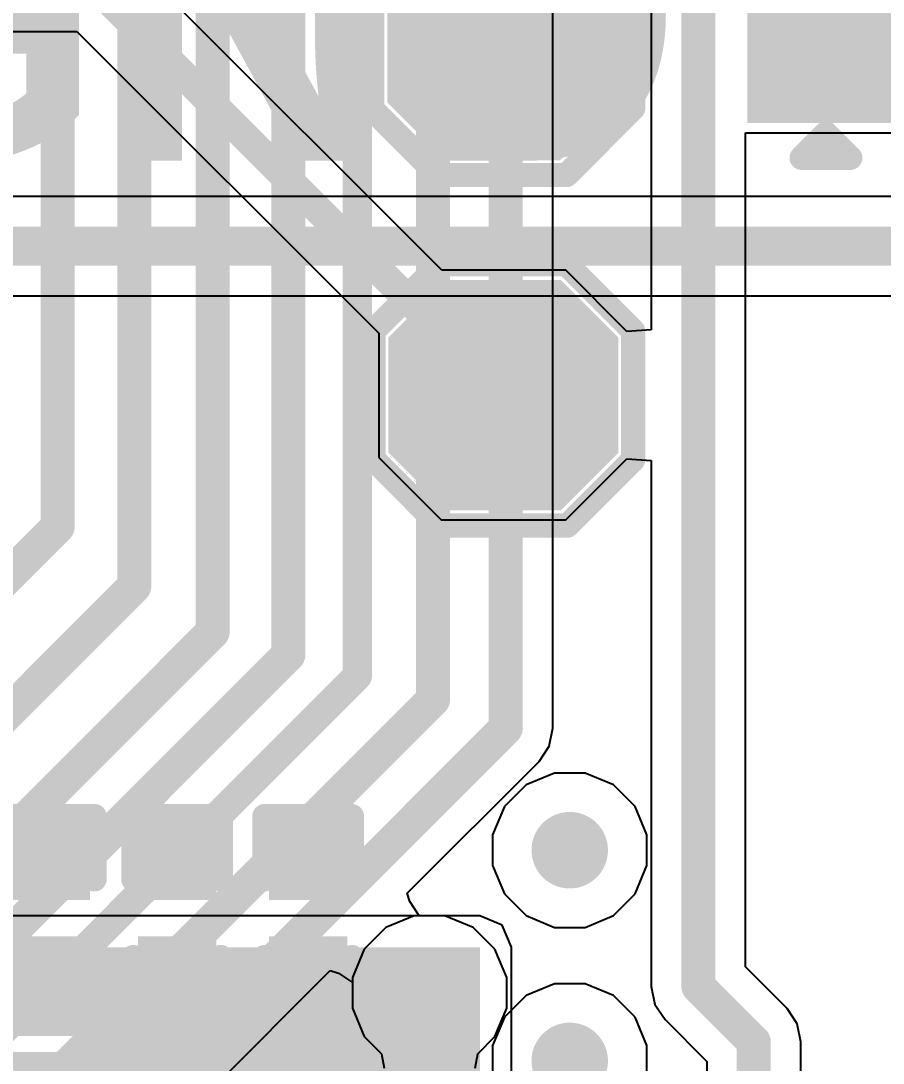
# Model space of a CAD drawing. Header units: inches. Extents: x 0 to 5429, y 0 to 5429.
# Drawn here: x 17.24 to 21.75, y 15.56 to 21.01 of the extents above; entities that cross this region are included whole.
import ezdxf

# ---------------------------------------------------------------- set-up
doc = ezdxf.new("R2010")
doc.units = ezdxf.units.IN
for name, color, linetype in [('Bottom Layer', 5, 'Continuous'), ('Ground', 16, 'Continuous'), ('Power', 76, 'Continuous'), ('Top Layer', 1, 'Continuous'), ('Top Overlay', 2, 'Continuous'), ('Top Paste', 8, 'Continuous'), ('Top Solder', 216, 'Continuous'), ('Via Holes', 16, 'Continuous')]:
    doc.layers.add(name, color=color, linetype=linetype)
doc.styles.add('Arial_Bold', font='', dxfattribs={"height": 0.2})
doc.styles.get('Arial_Bold').set_extended_font_data('Arial', bold=True)

# ---------------------------------------------------------------- blocks, each defined once
blk = doc.blocks.new('SOT_23_5_4')
at = {"layer": 'Top Layer'}
for points in [[(-1.85, 1.25), (-0.75, 1.25), (-0.75, 0.65), (-1.85, 0.65)], [(0.75, 1.25), (1.85, 1.25), (1.85, 0.65), (0.75, 0.65)], [(-1.85, 0.3), (-0.75, 0.3), (-0.75, -0.3), (-1.85, -0.3)], [(-1.85, -0.65), (-0.75, -0.65), (-0.75, -1.25), (-1.85, -1.25)], [(0.75, -0.65), (1.85, -0.65), (1.85, -1.25), (0.75, -1.25)]]:
    blk.add_hatch(color=1, dxfattribs=at).paths.add_polyline_path(points)
at = {"layer": 'Top Paste'}
for points in [[(-1.85, 1.25), (-0.75, 1.25), (-0.75, 0.65), (-1.85, 0.65)], [(0.75, 1.25), (1.85, 1.25), (1.85, 0.65), (0.75, 0.65)], [(-1.85, 0.3), (-0.75, 0.3), (-0.75, -0.3), (-1.85, -0.3)], [(-1.85, -0.65), (-0.75, -0.65), (-0.75, -1.25), (-1.85, -1.25)], [(0.75, -0.65), (1.85, -0.65), (1.85, -1.25), (0.75, -1.25)]]:
    blk.add_hatch(color=8, dxfattribs=at).paths.add_polyline_path(points)
at = {"layer": 'Top Solder'}
for points in [[(-1.9516, 1.3516), (-0.6484, 1.3516), (-0.6484, 0.5484), (-1.9516, 0.5484)], [(0.6484, 1.3516), (1.9516, 1.3516), (1.9516, 0.5484), (0.6484, 0.5484)], [(-1.9516, 0.4016), (-0.6484, 0.4016), (-0.6484, -0.4016), (-1.9516, -0.4016)], [(-1.9516, -0.5484), (-0.6484, -0.5484), (-0.6484, -1.3516), (-1.9516, -1.3516)], [(0.6484, -0.5484), (1.9516, -0.5484), (1.9516, -1.3516), (0.6484, -1.3516)]]:
    blk.add_hatch(color=216, dxfattribs=at).paths.add_polyline_path(points)
at = {"layer": 'Top Overlay', "const_width": 0.127}
for points in [[(-0.879, 1.4986), (0.8736, 1.4986)], [(-0.879, 1.4986), (-0.879, 1.3986)], [(0.8736, 1.4986), (0.8736, 1.3986)], [(-2.1336, 1.0668), (-2.0066, 0.9398)], [(-2.1336, 1.0668), (-2.1336, 0.8128)], [(-2.0066, 0.9398), (-2.1336, 0.8128)], [(0.88, 0.44), (0.88, -0.418)], [(-0.879, -1.3986), (-0.879, -1.4986)], [(0.8736, -1.3986), (0.8736, -1.4986)], [(-0.879, -1.4986), (0.8736, -1.4986)]]:
    blk.add_lwpolyline(points, dxfattribs=at)
at = {"layer": 'Top Overlay', "const_width": 0.0635}
for points in [[(-0.9108, 1.4986, 1), (-0.8473, 1.4986, 1)], [(-0.9108, 1.4986, 1), (-0.8473, 1.4986, 1)], [(0.8418, 1.4986, 1), (0.9053, 1.4986, 1)], [(0.8418, 1.4986, 1), (0.9053, 1.4986, 1)], [(-0.9108, 1.3986, 1), (-0.8473, 1.3986, 1)], [(0.8418, 1.3986, 1), (0.9053, 1.3986, 1)], [(-2.1654, 1.0668, 1), (-2.1019, 1.0668, 1)], [(-2.1654, 1.0668, 1), (-2.1019, 1.0668, 1)], [(-2.0383, 0.9398, 1), (-1.9748, 0.9398, 1)], [(-2.0383, 0.9398, 1), (-1.9748, 0.9398, 1)], [(-2.1654, 0.8128, 1), (-2.1019, 0.8128, 1)], [(-2.1654, 0.8128, 1), (-2.1019, 0.8128, 1)], [(0.8483, 0.44, 1), (0.9118, 0.44, 1)], [(0.8483, -0.418, 1), (0.9118, -0.418, 1)], [(-0.9108, -1.3986, 1), (-0.8473, -1.3986, 1)], [(0.8418, -1.3986, 1), (0.9053, -1.3986, 1)], [(-0.9108, -1.4986, 1), (-0.8473, -1.4986, 1)], [(-0.9108, -1.4986, 1), (-0.8473, -1.4986, 1)], [(0.8418, -1.4986, 1), (0.9053, -1.4986, 1)], [(0.8418, -1.4986, 1), (0.9053, -1.4986, 1)]]:
    blk.add_lwpolyline(points, format="xyb", close=True, dxfattribs=at)
blk = doc.blocks.new('T____________0_5___11')
at = {"layer": 'Top Layer'}
blk.add_hatch(color=1, dxfattribs=at).paths.add_polyline_path([(0.25, 0.5), (-0.25, 0.5), (-0.5, 0.25), (-0.5, -0.25), (-0.25, -0.5), (0.25, -0.5), (0.5, -0.25), (0.5, 0.25)])
at = {"layer": 'Top Paste'}
blk.add_hatch(color=8, dxfattribs=at).paths.add_polyline_path([(0.25, 0.5), (-0.25, 0.5), (-0.5, 0.25), (-0.5, -0.25), (-0.25, -0.5), (0.25, -0.5), (0.5, -0.25), (0.5, 0.25)])
at = {"layer": 'Top Solder'}
blk.add_hatch(color=216, dxfattribs=at).paths.add_polyline_path([(0.3008, 0.6016), (-0.3008, 0.6016), (-0.6016, 0.3008), (-0.6016, -0.3008), (-0.3008, -0.6016), (0.3008, -0.6016), (0.6016, -0.3008), (0.6016, 0.3008)])
at = {"layer": 'Top Overlay', "const_width": 0.127}
for points in [[(-0.3355, 0.6795), (-0.6819, 0.3332)], [(-0.3355, 0.6795), (0.3365, 0.6795)], [(0.3365, 0.6795), (0.6836, 0.3324)], [(-0.6819, 0.3332), (-0.6819, -0.3341)], [(0.6836, 0.3324), (0.6836, -0.3298)], [(-0.6819, -0.3341), (-0.3374, -0.6786)], [(0.6836, -0.3298), (0.3349, -0.6786)], [(-0.3374, -0.6786), (0.3349, -0.6786)]]:
    blk.add_lwpolyline(points, dxfattribs=at)
at = {"layer": 'Top Overlay', "const_width": 0.0635}
for points in [[(-0.3673, 0.6795, 1), (-0.3038, 0.6795, 1)], [(-0.3673, 0.6795, 1), (-0.3038, 0.6795, 1)], [(0.3047, 0.6795, 1), (0.3682, 0.6795, 1)], [(0.3047, 0.6795, 1), (0.3682, 0.6795, 1)], [(-0.7136, 0.3332, 1), (-0.6501, 0.3332, 1)], [(-0.7136, 0.3332, 1), (-0.6501, 0.3332, 1)], [(0.6519, 0.3324, 1), (0.7154, 0.3324, 1)], [(0.6519, 0.3324, 1), (0.7154, 0.3324, 1)], [(-0.7136, -0.3341, 1), (-0.6501, -0.3341, 1)], [(-0.7136, -0.3341, 1), (-0.6501, -0.3341, 1)], [(0.6519, -0.3298, 1), (0.7154, -0.3298, 1)], [(0.6519, -0.3298, 1), (0.7154, -0.3298, 1)], [(-0.3691, -0.6786, 1), (-0.3056, -0.6786, 1)], [(-0.3691, -0.6786, 1), (-0.3056, -0.6786, 1)], [(0.3031, -0.6786, 1), (0.3666, -0.6786, 1)], [(0.3031, -0.6786, 1), (0.3666, -0.6786, 1)]]:
    blk.add_lwpolyline(points, format="xyb", close=True, dxfattribs=at)
blk = doc.blocks.new('T____________0_5___29')
at = {"layer": 'Top Layer'}
blk.add_hatch(color=1, dxfattribs=at).paths.add_polyline_path([(0.25, 0.5), (-0.25, 0.5), (-0.5, 0.25), (-0.5, -0.25), (-0.25, -0.5), (0.25, -0.5), (0.5, -0.25), (0.5, 0.25)])
at = {"layer": 'Top Paste'}
blk.add_hatch(color=8, dxfattribs=at).paths.add_polyline_path([(0.25, 0.5), (-0.25, 0.5), (-0.5, 0.25), (-0.5, -0.25), (-0.25, -0.5), (0.25, -0.5), (0.5, -0.25), (0.5, 0.25)])
at = {"layer": 'Top Solder'}
blk.add_hatch(color=216, dxfattribs=at).paths.add_polyline_path([(0.3008, 0.6016), (-0.3008, 0.6016), (-0.6016, 0.3008), (-0.6016, -0.3008), (-0.3008, -0.6016), (0.3008, -0.6016), (0.6016, -0.3008), (0.6016, 0.3008)])
at = {"layer": 'Top Overlay', "const_width": 0.127}
for points in [[(-0.6819, 0.3332), (-0.3355, 0.6795)], [(-0.3355, 0.6795), (0.3365, 0.6795)], [(0.3365, 0.6795), (0.6836, 0.3324)], [(-0.6819, -0.3341), (-0.6819, 0.3332)], [(0.6836, -0.3298), (0.6836, 0.3324)], [(-0.6819, -0.3341), (-0.3374, -0.6786)], [(0.3349, -0.6786), (0.6836, -0.3298)], [(-0.3374, -0.6786), (0.3349, -0.6786)]]:
    blk.add_lwpolyline(points, dxfattribs=at)
at = {"layer": 'Top Overlay', "const_width": 0.0635}
for points in [[(-0.3673, 0.6795, 1), (-0.3038, 0.6795, 1)], [(-0.3673, 0.6795, 1), (-0.3038, 0.6795, 1)], [(0.3047, 0.6795, 1), (0.3682, 0.6795, 1)], [(0.3047, 0.6795, 1), (0.3682, 0.6795, 1)], [(-0.7136, 0.3332, 1), (-0.6501, 0.3332, 1)], [(-0.7136, 0.3332, 1), (-0.6501, 0.3332, 1)], [(0.6519, 0.3324, 1), (0.7154, 0.3324, 1)], [(0.6519, 0.3324, 1), (0.7154, 0.3324, 1)], [(-0.7136, -0.3341, 1), (-0.6501, -0.3341, 1)], [(-0.7136, -0.3341, 1), (-0.6501, -0.3341, 1)], [(0.6519, -0.3298, 1), (0.7154, -0.3298, 1)], [(0.6519, -0.3298, 1), (0.7154, -0.3298, 1)], [(-0.3691, -0.6786, 1), (-0.3056, -0.6786, 1)], [(-0.3691, -0.6786, 1), (-0.3056, -0.6786, 1)], [(0.3031, -0.6786, 1), (0.3666, -0.6786, 1)], [(0.3031, -0.6786, 1), (0.3666, -0.6786, 1)]]:
    blk.add_lwpolyline(points, format="xyb", close=True, dxfattribs=at)
blk = doc.blocks.new('R___0201_40')
at = {"layer": 'Top Layer'}
for points in [[(-0.41, 0.185), (-0.14, 0.185), (-0.14, -0.185), (-0.41, -0.185)], [(0.14, 0.185), (0.41, 0.185), (0.41, -0.185), (0.14, -0.185)]]:
    blk.add_hatch(color=1, dxfattribs=at).paths.add_polyline_path(points)
at = {"layer": 'Top Paste'}
for points in [[(-0.41, 0.185), (-0.14, 0.185), (-0.14, -0.185), (-0.41, -0.185)], [(0.14, 0.185), (0.41, 0.185), (0.41, -0.185), (0.14, -0.185)]]:
    blk.add_hatch(color=8, dxfattribs=at).paths.add_polyline_path(points)
at = {"layer": 'Top Solder'}
for points in [[(-0.465, 0.24), (-0.085, 0.24), (-0.085, -0.24), (-0.465, -0.24)], [(0.085, 0.24), (0.465, 0.24), (0.465, -0.24), (0.085, -0.24)]]:
    blk.add_hatch(color=216, dxfattribs=at).paths.add_polyline_path(points)
at = {"layer": 'Top Overlay', "const_width": 0.127}
for points in [[(-0.4826, 0.254), (0.4826, 0.254)], [(-0.4826, -0.254), (-0.4826, 0.254)], [(0.4826, -0.254), (0.4826, 0.254)], [(-0.4826, -0.254), (0.4826, -0.254)]]:
    blk.add_lwpolyline(points, dxfattribs=at)
at = {"layer": 'Top Overlay', "const_width": 0.0635}
for points in [[(-0.5143, 0.254, 1), (-0.4508, 0.254, 1)], [(-0.5143, 0.254, 1), (-0.4508, 0.254, 1)], [(0.4508, 0.254, 1), (0.5143, 0.254, 1)], [(0.4508, 0.254, 1), (0.5143, 0.254, 1)], [(-0.5143, -0.254, 1), (-0.4508, -0.254, 1)], [(-0.5143, -0.254, 1), (-0.4508, -0.254, 1)], [(0.4508, -0.254, 1), (0.5143, -0.254, 1)], [(0.4508, -0.254, 1), (0.5143, -0.254, 1)]]:
    blk.add_lwpolyline(points, format="xyb", close=True, dxfattribs=at)
blk = doc.blocks.new('CAP_0201_71')
at = {"layer": 'Top Layer'}
for points in [[(-0.45, 0.15), (-0.15, 0.15), (-0.15, -0.15), (-0.45, -0.15)], [(0.15, 0.15), (0.45, 0.15), (0.45, -0.15), (0.15, -0.15)]]:
    blk.add_hatch(color=1, dxfattribs=at).paths.add_polyline_path(points)
at = {"layer": 'Top Paste'}
for points in [[(-0.45, 0.15), (-0.15, 0.15), (-0.15, -0.15), (-0.45, -0.15)], [(0.15, 0.15), (0.45, 0.15), (0.45, -0.15), (0.15, -0.15)]]:
    blk.add_hatch(color=8, dxfattribs=at).paths.add_polyline_path(points)
at = {"layer": 'Top Solder'}
for points in [[(-0.505, 0.205), (-0.095, 0.205), (-0.095, -0.205), (-0.505, -0.205)], [(0.095, 0.205), (0.505, 0.205), (0.505, -0.205), (0.095, -0.205)]]:
    blk.add_hatch(color=216, dxfattribs=at).paths.add_polyline_path(points)
at = {"layer": 'Top Overlay', "const_width": 0.127}
for points in [[(-0.5334, -0.2286), (-0.5334, 0.2286)], [(-0.2032, 0.2286), (-0.5334, 0.2286)], [(0.5334, 0.2286), (0.2032, 0.2286)], [(0.5334, -0.2286), (0.5334, 0.2286)], [(-0.2032, -0.2286), (-0.5334, -0.2286)], [(0.5334, -0.2286), (0.2032, -0.2286)]]:
    blk.add_lwpolyline(points, dxfattribs=at)
at = {"layer": 'Top Overlay', "const_width": 0.0635}
for points in [[(-0.5651, 0.2286, 1), (-0.5016, 0.2286, 1)], [(-0.5651, 0.2286, 1), (-0.5016, 0.2286, 1)], [(-0.2349, 0.2286, 1), (-0.1714, 0.2286, 1)], [(0.1714, 0.2286, 1), (0.2349, 0.2286, 1)], [(0.5016, 0.2286, 1), (0.5651, 0.2286, 1)], [(0.5016, 0.2286, 1), (0.5651, 0.2286, 1)], [(-0.5651, -0.2286, 1), (-0.5016, -0.2286, 1)], [(-0.5651, -0.2286, 1), (-0.5016, -0.2286, 1)], [(-0.2349, -0.2286, 1), (-0.1714, -0.2286, 1)], [(0.1714, -0.2286, 1), (0.2349, -0.2286, 1)], [(0.5016, -0.2286, 1), (0.5651, -0.2286, 1)], [(0.5016, -0.2286, 1), (0.5651, -0.2286, 1)]]:
    blk.add_lwpolyline(points, format="xyb", close=True, dxfattribs=at)
blk = doc.blocks.new('CAP_0201_72')
at = {"layer": 'Top Layer'}
for points in [[(-0.45, 0.15), (-0.15, 0.15), (-0.15, -0.15), (-0.45, -0.15)], [(0.15, 0.15), (0.45, 0.15), (0.45, -0.15), (0.15, -0.15)]]:
    blk.add_hatch(color=1, dxfattribs=at).paths.add_polyline_path(points)
at = {"layer": 'Top Paste'}
for points in [[(-0.45, 0.15), (-0.15, 0.15), (-0.15, -0.15), (-0.45, -0.15)], [(0.15, 0.15), (0.45, 0.15), (0.45, -0.15), (0.15, -0.15)]]:
    blk.add_hatch(color=8, dxfattribs=at).paths.add_polyline_path(points)
at = {"layer": 'Top Solder'}
for points in [[(-0.505, 0.205), (-0.095, 0.205), (-0.095, -0.205), (-0.505, -0.205)], [(0.095, 0.205), (0.505, 0.205), (0.505, -0.205), (0.095, -0.205)]]:
    blk.add_hatch(color=216, dxfattribs=at).paths.add_polyline_path(points)
at = {"layer": 'Top Overlay', "const_width": 0.127}
for points in [[(-0.2032, 0.2286), (-0.5334, 0.2286)], [(-0.5334, -0.2286), (-0.5334, 0.2286)], [(0.5334, 0.2286), (0.2032, 0.2286)], [(0.5334, -0.2286), (0.5334, 0.2286)], [(-0.2032, -0.2286), (-0.5334, -0.2286)], [(0.5334, -0.2286), (0.2032, -0.2286)]]:
    blk.add_lwpolyline(points, dxfattribs=at)
at = {"layer": 'Top Overlay', "const_width": 0.0635}
for points in [[(-0.5651, 0.2286, 1), (-0.5016, 0.2286, 1)], [(-0.5651, 0.2286, 1), (-0.5016, 0.2286, 1)], [(-0.2349, 0.2286, 1), (-0.1714, 0.2286, 1)], [(0.1714, 0.2286, 1), (0.2349, 0.2286, 1)], [(0.5016, 0.2286, 1), (0.5651, 0.2286, 1)], [(0.5016, 0.2286, 1), (0.5651, 0.2286, 1)], [(-0.5651, -0.2286, 1), (-0.5016, -0.2286, 1)], [(-0.5651, -0.2286, 1), (-0.5016, -0.2286, 1)], [(-0.2349, -0.2286, 1), (-0.1714, -0.2286, 1)], [(0.1714, -0.2286, 1), (0.2349, -0.2286, 1)], [(0.5016, -0.2286, 1), (0.5651, -0.2286, 1)], [(0.5016, -0.2286, 1), (0.5651, -0.2286, 1)]]:
    blk.add_lwpolyline(points, format="xyb", close=True, dxfattribs=at)
blk = doc.blocks.new('CAP_0201_73')
at = {"layer": 'Top Layer'}
for points in [[(-0.45, 0.15), (-0.15, 0.15), (-0.15, -0.15), (-0.45, -0.15)], [(0.15, 0.15), (0.45, 0.15), (0.45, -0.15), (0.15, -0.15)]]:
    blk.add_hatch(color=1, dxfattribs=at).paths.add_polyline_path(points)
at = {"layer": 'Top Paste'}
for points in [[(-0.45, 0.15), (-0.15, 0.15), (-0.15, -0.15), (-0.45, -0.15)], [(0.15, 0.15), (0.45, 0.15), (0.45, -0.15), (0.15, -0.15)]]:
    blk.add_hatch(color=8, dxfattribs=at).paths.add_polyline_path(points)
at = {"layer": 'Top Solder'}
for points in [[(-0.505, 0.205), (-0.095, 0.205), (-0.095, -0.205), (-0.505, -0.205)], [(0.095, 0.205), (0.505, 0.205), (0.505, -0.205), (0.095, -0.205)]]:
    blk.add_hatch(color=216, dxfattribs=at).paths.add_polyline_path(points)
at = {"layer": 'Top Overlay', "const_width": 0.127}
for points in [[(-0.2032, 0.2286), (-0.5334, 0.2286)], [(-0.5334, -0.2286), (-0.5334, 0.2286)], [(0.5334, 0.2286), (0.2032, 0.2286)], [(0.5334, -0.2286), (0.5334, 0.2286)], [(-0.2032, -0.2286), (-0.5334, -0.2286)], [(0.5334, -0.2286), (0.2032, -0.2286)]]:
    blk.add_lwpolyline(points, dxfattribs=at)
at = {"layer": 'Top Overlay', "const_width": 0.0635}
for points in [[(-0.5651, 0.2286, 1), (-0.5016, 0.2286, 1)], [(-0.5651, 0.2286, 1), (-0.5016, 0.2286, 1)], [(-0.2349, 0.2286, 1), (-0.1714, 0.2286, 1)], [(0.1714, 0.2286, 1), (0.2349, 0.2286, 1)], [(0.5016, 0.2286, 1), (0.5651, 0.2286, 1)], [(0.5016, 0.2286, 1), (0.5651, 0.2286, 1)], [(-0.5651, -0.2286, 1), (-0.5016, -0.2286, 1)], [(-0.5651, -0.2286, 1), (-0.5016, -0.2286, 1)], [(-0.2349, -0.2286, 1), (-0.1714, -0.2286, 1)], [(0.1714, -0.2286, 1), (0.2349, -0.2286, 1)], [(0.5016, -0.2286, 1), (0.5651, -0.2286, 1)], [(0.5016, -0.2286, 1), (0.5651, -0.2286, 1)]]:
    blk.add_lwpolyline(points, format="xyb", close=True, dxfattribs=at)

msp = doc.modelspace()

# ---------------------------------------------------------------- hatches: boundary and pattern name
at = {"layer": 'Bottom Layer'}
h = msp.add_hatch(color=5, dxfattribs=at)
edge = h.paths.add_edge_path()
edge.add_arc((20.1129, 16.6715), 0.2, 0, 360)
h = msp.add_hatch(color=5, dxfattribs=at)
edge = h.paths.add_edge_path()
edge.add_arc((19.3802, 15.9258), 0.2, 0, 360)
h = msp.add_hatch(color=5, dxfattribs=at)
edge = h.paths.add_edge_path()
edge.add_arc((20.1129, 15.5702), 0.2, 0, 360)
at = {"layer": 'Ground'}
h = msp.add_hatch(color=16, dxfattribs=at)
edge = h.paths.add_edge_path()
edge.add_arc((20.1129, 16.6715), 0.2, 0, 360)
h = msp.add_hatch(color=16, dxfattribs=at)
edge = h.paths.add_edge_path()
edge.add_arc((19.3802, 15.9258), 0.2, 0, 360)
h = msp.add_hatch(color=16, dxfattribs=at)
edge = h.paths.add_edge_path()
edge.add_arc((20.1129, 15.5702), 0.2, 0, 360)
at = {"layer": 'Power'}
h = msp.add_hatch(color=76, dxfattribs=at)
edge = h.paths.add_edge_path()
edge.add_arc((20.1129, 16.6715), 0.2, 0, 360)
h = msp.add_hatch(color=76, dxfattribs=at)
edge = h.paths.add_edge_path()
edge.add_arc((19.3802, 15.9258), 0.2, 0, 360)
h = msp.add_hatch(color=76, dxfattribs=at)
edge = h.paths.add_edge_path()
edge.add_arc((20.1129, 15.5702), 0.2, 0, 360)
at = {"layer": 'Top Layer'}
h = msp.add_hatch(color=1, dxfattribs=at)
edge = h.paths.add_edge_path()
edge.add_arc((20.1129, 16.6715), 0.2, 0, 360)
for points in [[(17.145, 15.6999), (19.6432, 15.6999), (19.6432, 16.164), (17.145, 16.164)], [(17.5289, 14.8872), (19.6432, 14.8872), (19.6432, 15.9592), (17.5289, 15.9592)]]:
    msp.add_hatch(color=1, dxfattribs=at).paths.add_polyline_path(points)
h = msp.add_hatch(color=1, dxfattribs=at)
edge = h.paths.add_edge_path()
edge.add_arc((19.3802, 15.9258), 0.2, 0, 360)
h = msp.add_hatch(color=1, dxfattribs=at)
edge = h.paths.add_edge_path()
edge.add_arc((20.1129, 15.5702), 0.2, 0, 360)
at = {"layer": 'Via Holes'}
h = msp.add_hatch(color=7, dxfattribs=at)
edge = h.paths.add_edge_path()
edge.add_arc((20.1129, 16.6715), 0.1, 0, 360)
h = msp.add_hatch(color=7, dxfattribs=at)
edge = h.paths.add_edge_path()
edge.add_arc((19.3802, 15.9258), 0.1, 0, 360)
h = msp.add_hatch(color=7, dxfattribs=at)
edge = h.paths.add_edge_path()
edge.add_arc((20.1129, 15.5702), 0.1, 0, 360)

# ---------------------------------------------------------------- linework, layer by layer
at = {"layer": 'Bottom Layer'}
for p, q in [((20.0243, 17.3089), (20.0243, 21.5227)), ((20.0056, 17.2148), (20.0243, 17.3089)), ((19.9522, 17.1349), (20.0056, 17.2148)), ((19.2636, 16.4463), (19.9522, 17.1349)), ((19.2771, 16.4027), (19.2636, 16.4463)), ((19.3259, 16.329), (19.2771, 16.4027)), ((19.4604, 16.329), (19.3259, 16.329)), ((19.6086, 16.2676), (19.4604, 16.329)), ((19.722, 16.1542), (19.6086, 16.2676)), ((19.7834, 16.006), (19.722, 16.1542)), ((17.7343, 14.917), (18.8597, 16.0424)), ((18.8597, 16.0424), (18.9033, 16.0289)), ((18.9033, 16.0289), (18.977, 15.9801)), ((18.977, 15.9801), (18.977, 15.8456)), ((19.7834, 15.8456), (19.7834, 16.006)), ((18.977, 15.8456), (19.0384, 15.6974)), ((19.722, 15.6974), (19.7834, 15.8456)), ((19.0384, 15.6974), (19.128, 15.6078)), ((19.6324, 15.6078), (19.722, 15.6974)), ((19.128, 15.6078), (19.1421, 15.5321)), ((19.6183, 15.5321), (19.6324, 15.6078))]:
    msp.add_line(p, q, dxfattribs=at)
for points, const_width in [([(18.6414, 17.6924), (18.6414, 28.0935)], 0.1778), ([(19.0025, 17.5816), (19.0025, 26.2907)], 0.1524), ([(19.3979, 17.4576), (19.3979, 26.237)], 0.1778), ([(18.2455, 17.8116), (18.2455, 25.5743)], 0.1778), ([(17.8356, 18.0502), (17.8356, 25.4638)], 0.1778), ([(17.435, 18.362), (17.435, 25.3226)], 0.1778), ([(19.7783, 17.3089), (19.7783, 21.6246)], 0.1778), ([(16.8372, 17.7642), (17.435, 18.362)], 0.1778), ([(17.0051, 17.2197), (17.8356, 18.0502)], 0.1778), ([(17.0011, 16.5673), (18.2455, 17.8116)], 0.1778), ([(17.0495, 16.1006), (18.6414, 17.6924)], 0.1778), ([(17.1486, 15.7277), (19.0025, 17.5816)], 0.1524), ([(17.3334, 15.3931), (19.3979, 17.4576)], 0.1778), ([(17.4944, 15.0251), (19.7783, 17.3089)], 0.1778)]:
    msp.add_lwpolyline(points, dxfattribs=dict(at, const_width=const_width))
for points, const_width in [([(17.3906, 18.362, 1), (17.4795, 18.362, 1)], 0.0889), ([(17.3906, 18.362, 1), (17.4795, 18.362, 1)], 0.0889), ([(17.7912, 18.0502, 1), (17.8801, 18.0502, 1)], 0.0889), ([(17.7912, 18.0502, 1), (17.8801, 18.0502, 1)], 0.0889), ([(18.2011, 17.8116, 1), (18.29, 17.8116, 1)], 0.0889), ([(18.2011, 17.8116, 1), (18.29, 17.8116, 1)], 0.0889), ([(18.597, 17.6924, 1), (18.6859, 17.6924, 1)], 0.0889), ([(18.597, 17.6924, 1), (18.6859, 17.6924, 1)], 0.0889), ([(18.9644, 17.5816, 1), (19.0406, 17.5816, 1)], 0.0762), ([(18.9644, 17.5816, 1), (19.0406, 17.5816, 1)], 0.0762), ([(19.3535, 17.4576, 1), (19.4424, 17.4576, 1)], 0.0889), ([(19.3535, 17.4576, 1), (19.4424, 17.4576, 1)], 0.0889), ([(19.7338, 17.3089, 1), (19.8227, 17.3089, 1)], 0.0889), ([(19.7338, 17.3089, 1), (19.8227, 17.3089, 1)], 0.0889)]:
    msp.add_lwpolyline(points, format="xyb", close=True, dxfattribs=dict(at, const_width=const_width))
at = {"layer": 'Ground'}
for p, q in [((19.3, 16.329), (19.1518, 16.2676)), ((19.4604, 16.329), (19.3, 16.329)), ((19.6086, 16.2676), (19.4604, 16.329)), ((19.1518, 16.2676), (19.0384, 16.1542)), ((19.722, 16.1542), (19.6086, 16.2676)), ((19.0384, 16.1542), (18.977, 16.006)), ((19.7834, 16.006), (19.722, 16.1542)), ((18.977, 16.006), (18.977, 15.8456)), ((19.7834, 15.8456), (19.7834, 16.006)), ((18.977, 15.8456), (19.0384, 15.6974)), ((19.722, 15.6974), (19.7834, 15.8456)), ((19.0384, 15.6974), (19.128, 15.6078)), ((19.6324, 15.6078), (19.722, 15.6974)), ((19.128, 15.6078), (19.1421, 15.5321)), ((19.6183, 15.5321), (19.6324, 15.6078))]:
    msp.add_line(p, q, dxfattribs=at)
at = {"layer": 'Power'}
for p, q in [((22.2597, 20.0871), (15.901, 20.0871)), ((16.6675, 19.5691), (22.1524, 19.5691)), ((20.0327, 17.0747), (19.8845, 17.0133)), ((20.1931, 17.0747), (20.0327, 17.0747)), ((20.3413, 17.0133), (20.1931, 17.0747)), ((19.8845, 17.0133), (19.771, 16.8999)), ((20.4547, 16.8999), (20.3413, 17.0133)), ((19.771, 16.8999), (19.7097, 16.7517)), ((20.5161, 16.7517), (20.4547, 16.8999)), ((19.7097, 16.7517), (19.7097, 16.5913)), ((20.5161, 16.5913), (20.5161, 16.7517)), ((19.7097, 16.5913), (19.771, 16.4431)), ((20.4547, 16.4431), (20.5161, 16.5913)), ((19.771, 16.4431), (19.8845, 16.3297)), ((20.3413, 16.3297), (20.4547, 16.4431)), ((19.8845, 16.3297), (20.0327, 16.2683)), ((20.1931, 16.2683), (20.3413, 16.3297)), ((20.0327, 16.2683), (20.1931, 16.2683)), ((20.0327, 15.9734), (19.8845, 15.912)), ((20.1931, 15.9734), (20.0327, 15.9734)), ((20.3413, 15.912), (20.1931, 15.9734)), ((19.8845, 15.912), (19.771, 15.7986)), ((20.4547, 15.7986), (20.3413, 15.912)), ((19.771, 15.7986), (19.7097, 15.6504)), ((20.5161, 15.6504), (20.4547, 15.7986)), ((19.7097, 15.6504), (19.7097, 15.49)), ((20.5161, 15.49), (20.5161, 15.6504))]:
    msp.add_line(p, q, dxfattribs=at)
at = {"layer": 'Power', "const_width": 0.2032}
msp.add_lwpolyline([(12.162, 19.8281), (22.2597, 19.8281)], dxfattribs=at)
at = {"layer": 'Top Layer'}
for p, q in [((20.5393, 22.6089), (20.5393, 19.3915)), ((19.4435, 19.7024), (17.7974, 21.3484)), ((15.9849, 20.9505), (17.5361, 20.9505)), ((17.5361, 20.9505), (19.1138, 19.3728)), ((21.0314, 16.0619), (21.0314, 20.4212)), ((21.0314, 20.4212), (21.8132, 20.4212)), ((20.0924, 19.7024), (19.4435, 19.7024)), ((20.4123, 19.3825), (20.0924, 19.7024)), ((19.1138, 19.3728), (19.1138, 18.7238)), ((20.5393, 19.3915), (20.4123, 19.3825)), ((19.1138, 18.7238), (19.44, 18.3976)), ((20.0924, 18.3976), (20.4123, 18.7175)), ((20.4123, 18.7175), (20.5393, 18.7085)), ((20.5393, 18.7085), (20.5393, 15.9599)), ((19.44, 18.3976), (20.0924, 18.3976)), ((19.2998, 16.3289), (17.145, 16.3289)), ((19.3, 16.329), (19.2998, 16.3289)), ((19.4604, 16.329), (19.3, 16.329)), ((19.4606, 16.3289), (19.4604, 16.329)), ((19.6432, 16.3289), (19.4606, 16.3289)), ((19.7598, 16.2806), (19.6432, 16.3289)), ((19.8081, 16.164), (19.7598, 16.2806)), ((19.8081, 14.8872), (19.8081, 16.164)), ((21.2496, 15.8436), (21.0314, 16.0619)), ((20.5393, 15.9599), (20.558, 15.8658)), ((20.558, 15.8658), (20.6114, 15.786)), ((21.3029, 15.7638), (21.2496, 15.8436)), ((20.6114, 15.786), (20.8296, 15.5677)), ((21.3217, 15.6696), (21.3029, 15.7638)), ((21.3217, 15.2484), (21.3217, 15.6696)), ((20.8296, 15.5677), (20.8296, 15.2484))]:
    msp.add_line(p, q, dxfattribs=at)
for points, const_width in [([(20.7853, 15.9599), (20.7853, 23.2089)], 0.1778), ([(17.6326, 21.1836), (19.7662, 19.05)], 0.1524), ([(20.7853, 15.9599), (21.0756, 15.6696)], 0.1778), ([(17.6636, 15.7474), (17.7341, 15.8179)], 0.254), ([(17.7341, 15.8179), (18.3339, 15.8179)], 0.254), ([(17.6636, 15.1788), (17.6636, 15.7474)], 0.254), ([(21.0756, 14.961), (21.0756, 15.6696)], 0.1778)]:
    msp.add_lwpolyline(points, dxfattribs=dict(at, const_width=const_width))
for points, const_width in [([(19.7281, 19.05, 1), (19.8043, 19.05, 1)], 0.0762), ([(20.7409, 15.9599, 1), (20.8298, 15.9599, 1)], 0.0889), ([(20.7409, 15.9599, 1), (20.8298, 15.9599, 1)], 0.0889), ([(17.6706, 15.8179, 1), (17.7976, 15.8179, 1)], 0.127), ([(17.6706, 15.8179, 1), (17.7976, 15.8179, 1)], 0.127), ([(18.2704, 15.8179, 1), (18.3974, 15.8179, 1)], 0.127), ([(17.6001, 15.7474, 1), (17.7271, 15.7474, 1)], 0.127), ([(17.6001, 15.7474, 1), (17.7271, 15.7474, 1)], 0.127), ([(21.0312, 15.6696, 1), (21.1201, 15.6696, 1)], 0.0889), ([(21.0312, 15.6696, 1), (21.1201, 15.6696, 1)], 0.0889)]:
    msp.add_lwpolyline(points, format="xyb", close=True, dxfattribs=dict(at, const_width=const_width))

# ---------------------------------------------------------------- block references
for name, p, rotation in [('SOT_23_5_4', (22.3926, 22.4236), 90), ('T____________0_5___11', (19.7662, 19.05), 90), ('CAP_0201_71', (17.399, 16.3162), 270), ('CAP_0201_72', (18.0594, 16.3162), 270), ('CAP_0201_73', (18.7452, 16.3162), 270)]:
    msp.add_blockref(name, p, dxfattribs=dict(rotation=rotation))
for name, p in [('T____________0_5___29', (19.7612, 20.8788)), ('R___0201_40', (17.3942, 15.3002))]:
    msp.add_blockref(name, p)

# ---------------------------------------------------------------- texts
at = {"layer": 'Top Overlay', "style": 'Arial_Bold'}
msp.add_text('GND', height=1.5, rotation=360, dxfattribs=at).set_placement((16.0475, 20.2755))

doc.saveas('drawing.dxf')
